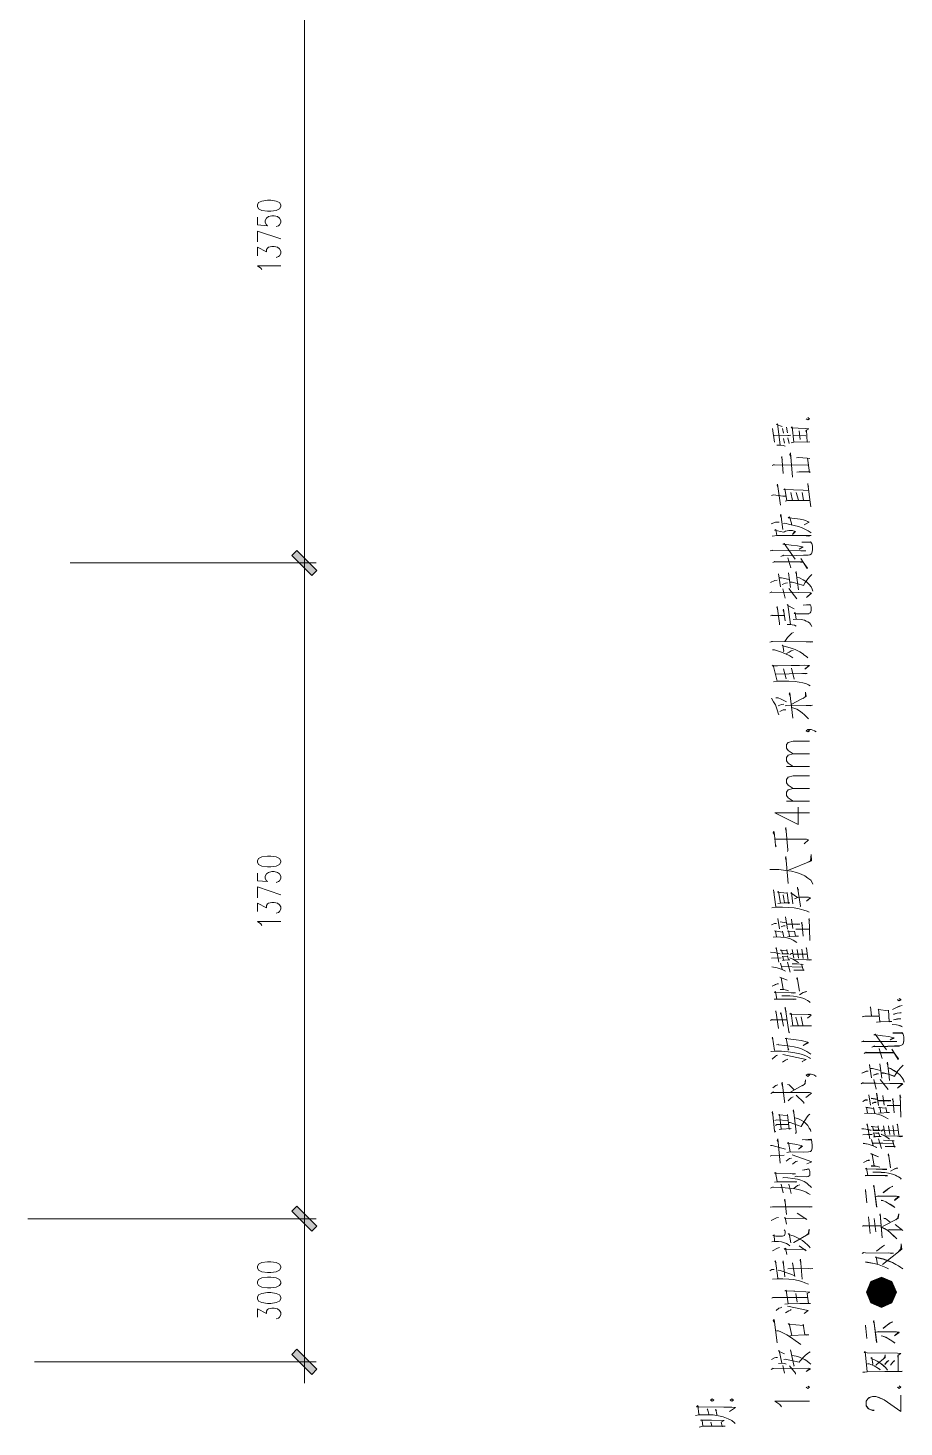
# Model space of a CAD drawing. Header units: millimetres. Extents: x 568 to 3948041, y -25191 to 63890.
# Drawn here: x 3911988 to 3930349, y 5174 to 34500 of the extents above; entities that cross this region are included whole.
import ezdxf

# ---------------------------------------------------------------- set-up
doc = ezdxf.new("R2010")
doc.units = ezdxf.units.MM

msp = doc.modelspace()

# ---------------------------------------------------------------- hatches: boundary and pattern name
h = msp.add_hatch(color=0)
h.dxf.hatch_style = 2
h.paths.add_polyline_path([(3918044, 23130), (3917938, 23024), (3917518, 23444), (3917624, 23550)])
h = msp.add_hatch(color=0)
h.dxf.hatch_style = 2
h.paths.add_polyline_path([(3917518, 23444), (3917624, 23550), (3918044, 23130), (3917938, 23024)])
h = msp.add_hatch(color=0)
h.dxf.hatch_style = 2
h.paths.add_polyline_path([(3926765, 20288), (3926763, 20291), (3926765, 20294), (3926768, 20291)])
h = msp.add_hatch(color=0)
h.dxf.hatch_style = 2
h.paths.add_polyline_path([(3918044, 9383), (3917938, 9277), (3917518, 9697), (3917624, 9803)])
h = msp.add_hatch(color=0)
h.dxf.hatch_style = 2
h.paths.add_polyline_path([(3917518, 9697), (3917624, 9803), (3918044, 9383), (3917938, 9277)])
h = msp.add_hatch(color=0)
h.dxf.hatch_style = 2
h.paths.add_polyline_path([(3929652, 8223), (3929560, 8000), (3929874, 8000)])
h = msp.add_hatch(color=0)
h.dxf.hatch_style = 2
h.paths.add_polyline_path([(3929652, 8220), (3929560, 7998), (3929874, 7998)])
h = msp.add_hatch(color=0)
h.dxf.hatch_style = 2
h.paths.add_polyline_path([(3929874, 8315), (3929652, 8223), (3929874, 8000)])
h = msp.add_hatch(color=0)
h.dxf.hatch_style = 2
h.paths.add_polyline_path([(3929874, 8312), (3929652, 8220), (3929874, 7998)])
h = msp.add_hatch(color=0)
h.dxf.hatch_style = 2
h.paths.add_polyline_path([(3930097, 8223), (3929874, 8315), (3929874, 8000)])
h = msp.add_hatch(color=0)
h.dxf.hatch_style = 2
h.paths.add_polyline_path([(3930097, 8220), (3929874, 8312), (3929874, 7998)])
h = msp.add_hatch(color=0)
h.dxf.hatch_style = 2
h.paths.add_polyline_path([(3930190, 8000), (3930097, 8223), (3929874, 8000)])
h = msp.add_hatch(color=0)
h.dxf.hatch_style = 2
h.paths.add_polyline_path([(3930190, 7998), (3930097, 8220), (3929874, 7998)])
h = msp.add_hatch(color=0)
h.dxf.hatch_style = 2
h.paths.add_polyline_path([(3929560, 8000), (3929652, 7777), (3929874, 8000)])
h = msp.add_hatch(color=0)
h.dxf.hatch_style = 2
h.paths.add_polyline_path([(3929560, 7998), (3929652, 7775), (3929874, 7998)])
h = msp.add_hatch(color=0)
h.dxf.hatch_style = 2
h.paths.add_polyline_path([(3929652, 7777), (3929874, 7685), (3929874, 8000)])
h = msp.add_hatch(color=0)
h.dxf.hatch_style = 2
h.paths.add_polyline_path([(3929652, 7775), (3929874, 7683), (3929874, 7998)])
h = msp.add_hatch(color=0)
h.dxf.hatch_style = 2
h.paths.add_polyline_path([(3929874, 7685), (3930097, 7777), (3929874, 8000)])
h = msp.add_hatch(color=0)
h.dxf.hatch_style = 2
h.paths.add_polyline_path([(3930097, 7777), (3930190, 8000), (3929874, 8000)])
h = msp.add_hatch(color=0)
h.dxf.hatch_style = 2
h.paths.add_polyline_path([(3929874, 7683), (3930097, 7775), (3929874, 7998)])
h = msp.add_hatch(color=0)
h.dxf.hatch_style = 2
h.paths.add_polyline_path([(3930097, 7775), (3930190, 7998), (3929874, 7998)])
h = msp.add_hatch(color=0)
h.dxf.hatch_style = 2
h.paths.add_polyline_path([(3917518, 6698), (3917624, 6803), (3918044, 6384), (3917938, 6278)])

# ---------------------------------------------------------------- linework, layer by layer
at = {"color": 0, "lineweight": 0}
for points in [[(3917781, 23290), (3917781, 37031)], [(3916801, 30532), (3916801, 30371), (3917008, 30354), (3916985, 30371), (3916962, 30419), (3916962, 30467), (3916985, 30516), (3917032, 30548), (3917101, 30565), (3917146, 30565), (3917216, 30548), (3917262, 30516), (3917285, 30467), (3917285, 30419), (3917262, 30371), (3917239, 30354), (3917193, 30338)], [(3916801, 30015), (3916801, 30242), (3917285, 30080)], [(3916801, 29724), (3916801, 29902), (3916985, 29806), (3916985, 29853), (3917008, 29886), (3917032, 29902), (3917101, 29918), (3917146, 29918), (3917216, 29902), (3917262, 29870), (3917285, 29822), (3917285, 29773), (3917262, 29724), (3917239, 29708), (3917193, 29692)], [(3916892, 29434), (3916870, 29466), (3916801, 29515), (3917285, 29515)], [(3927596, 26106), (3927638, 25818)], [(3927752, 25759), (3927695, 26201), (3927674, 26185), (3927794, 26146)], [(3927802, 26106), (3927823, 26007)], [(3927908, 26017), (3927887, 26131)], [(3928043, 25818), (3928007, 26136), (3927986, 26116), (3928276, 26106), (3928326, 26097), (3928354, 26097), (3928305, 26067)], [(3928301, 26309), (3928335, 26285), (3928370, 26309), (3928335, 26334)], [(3927625, 25957), (3927979, 25963), (3927943, 25957), (3927915, 25957)], [(3927823, 25898), (3927844, 25794)], [(3927943, 25789), (3927915, 25908)], [(3927986, 25804), (3928043, 25818), (3928375, 25824), (3928318, 25818), (3928305, 26067), (3928290, 26052), (3928305, 26022)], [(3928290, 25953), (3928035, 25957)], [(3928149, 26057), (3928170, 25873)], [(3927681, 25754), (3927759, 25754), (3927815, 25749), (3927858, 25734)], [(3927815, 25164), (3927787, 25521), (3927780, 25496), (3927802, 25457)], [(3928014, 25085), (3927971, 25591), (3927957, 25556), (3927986, 25481)], [(3927589, 25328), (3927625, 25353), (3927610, 25343), (3928333, 25338)], [(3928099, 25491), (3928141, 25496), (3928318, 25486), (3928375, 25477)], [(3928106, 25189), (3928149, 25194), (3928382, 25198), (3928369, 25184), (3928326, 25481)], [(3927759, 24500), (3927695, 24936), (3927688, 24916), (3927702, 24876)], [(3928397, 24460), (3928375, 24609), (3928333, 24955), (3928333, 24926), (3928347, 24882)], [(3927575, 24703), (3927617, 24713), (3927809, 24688), (3927879, 24683)], [(3927894, 24598), (3927851, 24837), (3927830, 24827), (3928234, 24812), (3928354, 24802)], [(3928014, 24598), (3927979, 24762)], [(3928135, 24604), (3928092, 24762)], [(3928241, 24604), (3928213, 24762)], [(3927858, 24584), (3927915, 24594), (3928163, 24598), (3928375, 24598)], [(3927568, 24103), (3927653, 24142), (3927681, 24142), (3927730, 24142)], [(3927809, 23984), (3927766, 24311), (3927759, 24272), (3927780, 24227)], [(3927823, 24113), (3927851, 24117), (3927957, 24093), (3928049, 24073), (3928141, 24048), (3928213, 24023), (3928283, 23989), (3928340, 23959), (3928382, 23929), (3928403, 23915)], [(3927992, 24093), (3927992, 24117), (3927950, 24252), (3927922, 24231), (3928000, 24227), (3928170, 24202), (3928241, 24187), (3928297, 24168), (3928333, 24157), (3928361, 24142), (3928255, 24088), (3928354, 24142), (3928326, 24157)], [(3927589, 23845), (3927688, 23860), (3928403, 23860), (3928347, 23850), (3928241, 23860)], [(3927681, 23864), (3927660, 23989), (3927638, 23974), (3927823, 23934), (3927844, 23939), (3927866, 23949), (3927901, 23959), (3927936, 23964), (3927971, 23968), (3928014, 23964), (3928049, 23954), (3928078, 23944), (3928014, 23884), (3928064, 23949)], [(3917781, 22837), (3917781, 23737)], [(3917781, 23737), (3917781, 22837)], [(3927546, 23538), (3927596, 23552), (3927582, 23548), (3928184, 23542), (3928290, 23542), (3928205, 23542)], [(3927766, 23423), (3927823, 23448), (3927809, 23438), (3928099, 23443), (3928241, 23448), (3928340, 23448), (3928375, 23458), (3928411, 23478), (3928425, 23517), (3928432, 23567), (3928432, 23642), (3928418, 23696), (3928390, 23731), (3928205, 23721), (3928397, 23721), (3928403, 23711)], [(3928071, 23369), (3927837, 23696), (3927809, 23681), (3927851, 23676), (3927844, 23681), (3927986, 23662), (3928120, 23646), (3928220, 23621), (3928234, 23617), (3928149, 23577), (3928220, 23617)], [(3912870, 23287), (3918031, 23287)], [(3912870, 23287), (3918031, 23287)], [(3917781, 9543), (3917781, 23284)], [(3927603, 23295), (3927645, 23319), (3927632, 23309), (3928220, 23309), (3928177, 23304), (3928234, 23304), (3928326, 23180), (3928318, 23170), (3928184, 23383)], [(3927979, 23185), (3927915, 23393)], [(3927553, 22877), (3927645, 22918), (3927688, 22922)], [(3927759, 22783), (3927717, 23056)], [(3927738, 22977), (3927780, 22977), (3927943, 22937)], [(3927971, 22773), (3927929, 23076)], [(3927971, 22883), (3928007, 22883), (3928113, 22858), (3928241, 22813), (3928276, 22873), (3928312, 22928), (3928369, 22997), (3928418, 23046)], [(3928135, 22724), (3928120, 22873), (3928106, 22977), (3928092, 23106), (3928085, 23091), (3928092, 23056)], [(3928113, 22987), (3928156, 22977), (3928234, 22932), (3928305, 22887), (3928361, 22838), (3928403, 22783), (3928425, 22739), (3928439, 22694)], [(3927540, 22659), (3927582, 22684), (3927568, 22675), (3928141, 22665), (3928375, 22659), (3928397, 22659), (3928411, 22655), (3928305, 22565), (3928403, 22655)], [(3927794, 22838), (3927866, 22863), (3927908, 22868)], [(3927858, 22545), (3927809, 22744)], [(3928106, 22536), (3927936, 22749)], [(3927738, 21990), (3927738, 22024), (3927688, 22371), (3927681, 22352), (3927702, 22308)], [(3927858, 22074), (3927823, 22318), (3927815, 22298), (3927830, 22253)], [(3927971, 21995), (3927915, 22412), (3927901, 22402), (3928049, 22327)], [(3928092, 22109), (3928071, 22248), (3928049, 22228), (3928099, 22223), (3928220, 22218), (3928305, 22218), (3928354, 22223), (3928354, 22228), (3928382, 22238), (3928397, 22263), (3928403, 22292), (3928403, 22327), (3928403, 22362), (3928397, 22387), (3928382, 22412), (3928375, 22416), (3928234, 22402), (3928382, 22406)], [(3927553, 22178), (3927589, 22193), (3927582, 22188), (3927844, 22183)], [(3927901, 21995), (3927957, 21995), (3928007, 21990), (3928056, 21980), (3928092, 21960)], [(3928028, 22099), (3928092, 22109), (3928191, 22099), (3928262, 22084), (3928297, 22069), (3928333, 22055), (3928369, 22030), (3928390, 22000), (3928418, 21955)], [(3927851, 21643), (3927908, 21727), (3928000, 21816), (3928035, 21826)], [(3927540, 21623), (3927596, 21643), (3927575, 21638), (3928439, 21633), (3928382, 21623), (3928297, 21633)], [(3927596, 21464), (3927632, 21464), (3927759, 21425), (3927851, 21385), (3927957, 21340), (3928021, 21300)], [(3927823, 21425), (3927830, 21439), (3927809, 21553), (3927794, 21563), (3927809, 21549), (3927964, 21509), (3928071, 21469), (3928163, 21425), (3928241, 21375), (3928241, 21370), (3928312, 21315), (3928333, 21296)], [(3927887, 21385), (3927943, 21419), (3927986, 21445), (3928028, 21454)], [(3927688, 20809), (3927610, 21142), (3927589, 21132), (3927695, 21132), (3927986, 21137), (3928135, 21137), (3928156, 21137), (3928262, 21142), (3928333, 21137), (3928369, 21137), (3928269, 21062), (3928347, 21132)], [(3927660, 20958), (3928220, 20968), (3928318, 20968), (3928276, 20964), (3928191, 20968)], [(3927823, 21068), (3927879, 20854)], [(3928049, 20849), (3927992, 21078)], [(3927617, 20795), (3927702, 20809), (3927787, 20805), (3927936, 20805), (3928071, 20800), (3928149, 20790), (3928226, 20774), (3928305, 20750), (3928347, 20730), (3928382, 20711)], [(3928021, 20036), (3927957, 20566), (3927943, 20542), (3927964, 20507)], [(3928000, 20323), (3928297, 20487), (3928283, 20581), (3928283, 20487), (3928234, 20448)], [(3927575, 20452), (3927617, 20378), (3927653, 20309), (3927674, 20249), (3927695, 20185), (3927709, 20140), (3927723, 20105)], [(3927660, 20458), (3927709, 20458), (3927773, 20433), (3927830, 20403), (3927887, 20378)], [(3927709, 20289), (3927780, 20319), (3927830, 20323)], [(3927858, 20294), (3927894, 20299), (3928432, 20303), (3928382, 20294), (3928297, 20299)], [(3928000, 20259), (3928106, 20219), (3928156, 20189), (3928213, 20145), (3928262, 20105), (3928297, 20071), (3928347, 20021)], [(3927745, 20170), (3927815, 20205), (3927872, 20209)], [(3928335, 19792), (3928370, 19769), (3928335, 19744), (3928301, 19769), (3928335, 19792), (3928404, 19792), (3928474, 19769), (3928508, 19744)], [(3928024, 19284), (3927920, 19356), (3927885, 19405), (3927885, 19478), (3927920, 19526), (3928024, 19551), (3928370, 19551)], [(3928024, 19017), (3927920, 19090), (3927885, 19139), (3927885, 19211), (3927920, 19260), (3928024, 19284), (3928370, 19284)], [(3928370, 19017), (3927885, 19017)], [(3928024, 18557), (3927920, 18630), (3927885, 18678), (3927885, 18750), (3927920, 18799), (3928024, 18823), (3928370, 18823)], [(3928024, 18290), (3927920, 18363), (3927885, 18412), (3927885, 18485), (3927920, 18532), (3928024, 18557), (3928370, 18557)], [(3928370, 18290), (3927885, 18290)], [(3927643, 18048), (3928128, 17806), (3928128, 18169)], [(3927643, 18048), (3928370, 18048)], [(3927653, 17335), (3927667, 17350), (3927653, 17365), (3927653, 17369), (3927625, 17652), (3927617, 17657), (3927610, 17632), (3927625, 17598)], [(3927908, 17241), (3927915, 17261), (3927915, 17270), (3927872, 17742), (3927866, 17716), (3927879, 17672)], [(3927645, 17494), (3928226, 17498), (3928305, 17494), (3928347, 17483), (3928255, 17399), (3928347, 17483), (3928326, 17489)], [(3927922, 16566), (3927872, 17131), (3927866, 17097), (3927879, 17052)], [(3927929, 16849), (3928411, 17042), (3928403, 17176), (3928390, 17042), (3928333, 17012)], [(3916801, 16785), (3916801, 16623), (3917008, 16607), (3916985, 16623), (3916962, 16672), (3916962, 16720), (3916985, 16769), (3917032, 16801), (3917101, 16817), (3917146, 16817), (3917216, 16801), (3917262, 16769), (3917285, 16720), (3917285, 16672), (3917262, 16623), (3917239, 16607), (3917193, 16591)], [(3927540, 16863), (3927603, 16863), (3927723, 16859), (3927872, 16839), (3927992, 16824), (3928099, 16799), (3928191, 16764), (3928269, 16725), (3928333, 16680), (3928397, 16635), (3928425, 16591), (3928439, 16556)], [(3916801, 16268), (3916801, 16494), (3917285, 16333)], [(3927660, 16075), (3927617, 16437), (3927617, 16417), (3927625, 16378)], [(3928170, 16085), (3928177, 16095), (3928120, 16492), (3928120, 16462), (3928135, 16427)], [(3916801, 15977), (3916801, 16155), (3916985, 16058), (3916985, 16107), (3917008, 16139), (3917032, 16155), (3917101, 16171), (3917146, 16171), (3917216, 16155), (3917262, 16123), (3917285, 16075), (3917285, 16026), (3917262, 15977), (3917239, 15961), (3917193, 15945)], [(3927702, 16145), (3927759, 16154), (3927851, 16159), (3927957, 16159), (3927929, 16149), (3927901, 16382), (3927901, 16363), (3927695, 16388), (3927717, 16398), (3927759, 16154)], [(3927844, 16159), (3927815, 16328), (3927815, 16308), (3927830, 16284)], [(3928021, 16139), (3927992, 16382), (3927979, 16372), (3928120, 16274)], [(3928056, 16249), (3928106, 16268), (3928149, 16278), (3928205, 16278), (3928283, 16284), (3928347, 16278), (3928390, 16268), (3928305, 16194), (3928382, 16268)], [(3927582, 16060), (3927667, 16070), (3927802, 16070), (3927929, 16065), (3928049, 16055), (3928149, 16035), (3928248, 16011), (3928318, 15986), (3928361, 15966)], [(3927738, 15619), (3927702, 15837)], [(3927908, 15613), (3927866, 15866)], [(3916892, 15686), (3916870, 15719), (3916801, 15768), (3917285, 15768)], [(3927575, 15698), (3927632, 15728), (3927674, 15728)], [(3927674, 15455), (3927653, 15569), (3927638, 15574), (3927802, 15550), (3927802, 15569), (3927830, 15440)], [(3927752, 15762), (3927879, 15743)], [(3927773, 15658), (3927823, 15678), (3927858, 15678)], [(3927901, 15713), (3928163, 15713), (3928120, 15708), (3928078, 15713)], [(3927908, 15450), (3928135, 15465), (3928078, 15465), (3928056, 15569), (3928056, 15554), (3927908, 15569), (3927929, 15574), (3927950, 15460)], [(3927992, 15817), (3927992, 15813), (3928021, 15623)], [(3928085, 15609), (3928106, 15613), (3928375, 15609)], [(3928234, 15460), (3928205, 15758), (3928198, 15738), (3928220, 15688)], [(3928375, 15371), (3928361, 15832), (3928354, 15817), (3928369, 15782)], [(3927610, 15445), (3927674, 15450), (3927766, 15445), (3927858, 15435), (3927957, 15411), (3928028, 15376), (3928106, 15331)], [(3927553, 15128), (3927638, 15118), (3927752, 15093)], [(3927575, 14999), (3927773, 15009)], [(3927723, 14915), (3927667, 15227), (3927660, 15212), (3927681, 15168)], [(3927787, 15093), (3927936, 15093), (3927908, 15098), (3927894, 15183), (3927894, 15158), (3927752, 15172), (3927780, 15172), (3927802, 15098)], [(3927802, 14954), (3927844, 14959), (3927957, 14964), (3927929, 14964), (3927908, 15048), (3927908, 15028), (3927794, 15038), (3927809, 15034), (3927823, 14959)], [(3927957, 15078), (3927992, 15098), (3928014, 15098)], [(3927957, 15009), (3928035, 14974), (3928106, 14930), (3928135, 14905)], [(3928043, 14999), (3928007, 15187)], [(3928043, 15088), (3928318, 15083)], [(3928056, 14974), (3928411, 14969), (3928375, 14959), (3928305, 14969)], [(3928141, 15003), (3928113, 15183)], [(3928205, 15193), (3928234, 14994)], [(3928333, 14989), (3928305, 15222), (3928297, 15212), (3928312, 15183)], [(3927582, 14820), (3927688, 14801), (3927794, 14766), (3927866, 14731)], [(3927794, 14771), (3927759, 14895)], [(3927787, 14825), (3928213, 14815)], [(3927908, 14915), (3927964, 14711)], [(3928043, 14751), (3928255, 14751), (3928241, 14741), (3928198, 14875), (3928234, 14870), (3928113, 14880), (3928007, 14885)], [(3927589, 14418), (3927660, 14453), (3927688, 14463), (3927717, 14463), (3927645, 14453)], [(3927815, 14349), (3927773, 14587), (3927745, 14602), (3927901, 14538)], [(3928156, 14310), (3928113, 14597), (3928106, 14577), (3928120, 14542)], [(3927625, 14141), (3927667, 14146), (3928092, 14141), (3928043, 14136), (3927957, 14146)], [(3927681, 14146), (3927653, 14300), (3927632, 14285), (3928078, 14275), (3928035, 14269), (3927986, 14275)], [(3927752, 14344), (3927830, 14344), (3927887, 14334), (3927929, 14320)], [(3927787, 14216), (3927943, 14216), (3927957, 14210), (3928035, 14206), (3928113, 14195), (3928170, 14181), (3928226, 14165), (3928276, 14141), (3928326, 14116), (3928361, 14096), (3928382, 14071)], [(3928156, 14235), (3928234, 14279), (3928276, 14295), (3928312, 14300), (3928241, 14285)], [(3930211, 14133), (3930245, 14109), (3930280, 14133), (3930245, 14157)], [(3930211, 14130), (3930245, 14106), (3930280, 14130), (3930245, 14155)], [(3927717, 13526), (3927660, 13898), (3927653, 13883), (3927667, 13858)], [(3927823, 13575), (3927766, 13863), (3927759, 13843), (3927780, 13818)], [(3927936, 13437), (3927950, 13451), (3927936, 13461), (3927858, 13977), (3927858, 13943), (3927879, 13878)], [(3928021, 13586), (3927986, 13848), (3927957, 13828), (3927992, 13828), (3928340, 13824), (3928382, 13824), (3928403, 13808), (3928326, 13744)], [(3929478, 13776), (3929527, 13786), (3929825, 13786)], [(3929478, 13774), (3929527, 13784), (3929825, 13784)], [(3929669, 13792), (3929648, 13985), (3929640, 13970), (3929655, 13941)], [(3929669, 13789), (3929648, 13982), (3929640, 13967), (3929655, 13937)], [(3929775, 13662), (3929789, 13662), (3929853, 13668), (3930094, 13678), (3930037, 13672), (3930023, 13915), (3930023, 13901), (3929804, 13925), (3929817, 13935), (3929839, 13672)], [(3929776, 13660), (3929789, 13660), (3929853, 13665), (3930094, 13675), (3930038, 13670), (3930023, 13913), (3930023, 13898), (3929804, 13923), (3929817, 13933), (3929839, 13670)], [(3930108, 13925), (3930193, 13970), (3930250, 13995), (3930285, 14005), (3930313, 14010)], [(3930108, 13923), (3930193, 13967), (3930250, 13992), (3930285, 14002), (3930313, 14007)], [(3930130, 13827), (3930207, 13851), (3930264, 13856), (3930292, 13861)], [(3930130, 13824), (3930207, 13849), (3930264, 13853), (3930292, 13858)], [(3927553, 13694), (3927582, 13719), (3927589, 13710), (3927894, 13710)], [(3927971, 13575), (3928021, 13586), (3928156, 13586), (3928234, 13586), (3928411, 13586), (3928375, 13586), (3928305, 13586)], [(3928085, 13764), (3928128, 13590)], [(3928226, 13596), (3928191, 13774)], [(3930101, 13613), (3930193, 13608), (3930228, 13598), (3930285, 13583), (3930313, 13568)], [(3930101, 13610), (3930193, 13605), (3930228, 13596), (3930285, 13580), (3930313, 13566)], [(3930130, 13712), (3930215, 13727), (3930257, 13732), (3930285, 13732)], [(3930130, 13710), (3930215, 13725), (3930257, 13729), (3930285, 13729)], [(3927638, 13065), (3927596, 13343), (3927589, 13333), (3927603, 13308)], [(3927674, 13184), (3927709, 13198), (3927717, 13188), (3927851, 13174), (3927957, 13159), (3928049, 13144), (3928135, 13124), (3928198, 13099), (3928255, 13074), (3928312, 13045), (3928354, 13020), (3928397, 12990)], [(3927915, 13074), (3927936, 13094), (3927922, 13099), (3927879, 13327), (3927858, 13318), (3927979, 13302), (3928092, 13288), (3928191, 13273), (3928276, 13253), (3928326, 13238), (3928347, 13229), (3928234, 13169), (3928333, 13233), (3928318, 13243)], [(3929456, 13251), (3929506, 13266), (3929491, 13261), (3930094, 13256), (3930200, 13256), (3930115, 13256)], [(3929456, 13248), (3929506, 13263), (3929491, 13258), (3930094, 13253), (3930200, 13253), (3930115, 13253)], [(3929676, 13137), (3929732, 13162), (3929719, 13152), (3930009, 13156), (3930151, 13162), (3930250, 13162), (3930285, 13172), (3930321, 13191), (3930335, 13231), (3930342, 13281), (3930342, 13355), (3930328, 13409), (3930300, 13444), (3930115, 13435), (3930307, 13435), (3930313, 13425)], [(3929676, 13134), (3929733, 13159), (3929719, 13149), (3930009, 13154), (3930151, 13159), (3930250, 13159), (3930285, 13169), (3930321, 13189), (3930335, 13229), (3930342, 13278), (3930342, 13352), (3930328, 13407), (3930300, 13441), (3930115, 13431), (3930307, 13431), (3930313, 13422)], [(3929981, 13082), (3929747, 13409), (3929719, 13395), (3929761, 13390), (3929754, 13395), (3929896, 13375), (3930030, 13360), (3930130, 13335), (3930143, 13330), (3930058, 13291), (3930130, 13330)], [(3929981, 13080), (3929747, 13407), (3929719, 13392), (3929761, 13387), (3929754, 13392), (3929896, 13372), (3930030, 13358), (3930130, 13333), (3930143, 13327), (3930059, 13288), (3930130, 13327)], [(3927561, 13045), (3927568, 13045), (3927645, 13055), (3927780, 13050), (3927922, 13039), (3928021, 13025), (3928135, 13005), (3928220, 12980), (3928305, 12945), (3928369, 12911), (3928390, 12896)], [(3927589, 12886), (3927653, 12951), (3927674, 12960), (3927695, 12966)], [(3928220, 12831), (3928213, 12837), (3928297, 12881), (3927809, 12980)], [(3929513, 13008), (3929555, 13033), (3929542, 13023), (3930130, 13023), (3930087, 13018), (3930143, 13018), (3930236, 12894), (3930228, 12884), (3930094, 13097)], [(3929513, 13005), (3929555, 13030), (3929542, 13020), (3930130, 13020), (3930087, 13015), (3930143, 13015), (3930236, 12891), (3930228, 12881), (3930094, 13095)], [(3929889, 12899), (3929825, 13107)], [(3929889, 12896), (3929825, 13105)], [(3927802, 12821), (3927866, 12866), (3927915, 12886)], [(3929463, 12591), (3929555, 12631), (3929598, 12636)], [(3929463, 12589), (3929555, 12628), (3929598, 12633)], [(3929669, 12497), (3929627, 12770)], [(3929669, 12495), (3929627, 12767)], [(3929648, 12691), (3929690, 12691), (3929853, 12650)], [(3929648, 12688), (3929690, 12688), (3929853, 12648)], [(3929881, 12487), (3929839, 12789)], [(3929881, 12485), (3929839, 12787)], [(3929881, 12597), (3929917, 12597), (3930023, 12571), (3930151, 12527), (3930186, 12587), (3930222, 12641), (3930279, 12710), (3930328, 12760)], [(3929881, 12593), (3929917, 12593), (3930023, 12569), (3930151, 12524), (3930186, 12584), (3930222, 12638), (3930279, 12707), (3930328, 12758)], [(3930045, 12438), (3930030, 12587), (3930016, 12691), (3930002, 12819), (3929995, 12805), (3930002, 12770)], [(3930045, 12435), (3930030, 12584), (3930016, 12688), (3930002, 12817), (3929995, 12802), (3930002, 12767)], [(3930023, 12701), (3930066, 12691), (3930143, 12646), (3930215, 12601), (3930271, 12552), (3930313, 12497), (3930335, 12452), (3930349, 12408)], [(3930023, 12698), (3930066, 12688), (3930143, 12643), (3930215, 12599), (3930271, 12549), (3930313, 12495), (3930335, 12450), (3930349, 12405)], [(3927603, 12282), (3927660, 12331), (3927702, 12347)], [(3927837, 11974), (3927851, 11989), (3927844, 12004), (3927794, 12400), (3927787, 12371), (3927802, 12312)], [(3927908, 12351), (3927943, 12347), (3928049, 12242)], [(3927957, 12188), (3928276, 12366), (3928283, 12455), (3928269, 12371), (3928220, 12326)], [(3928335, 12573), (3928370, 12549), (3928335, 12525), (3928301, 12549), (3928335, 12573), (3928404, 12573), (3928474, 12549), (3928508, 12525)], [(3929449, 12373), (3929491, 12398), (3929478, 12388), (3930051, 12378), (3930285, 12373), (3930307, 12373), (3930321, 12368), (3930215, 12279), (3930313, 12368)], [(3929450, 12370), (3929491, 12395), (3929478, 12385), (3930051, 12375), (3930285, 12370), (3930307, 12370), (3930321, 12366), (3930215, 12276), (3930313, 12366)], [(3929704, 12552), (3929775, 12577), (3929817, 12581)], [(3929704, 12549), (3929776, 12574), (3929817, 12579)], [(3929768, 12259), (3929719, 12457)], [(3929768, 12256), (3929719, 12454)], [(3930016, 12249), (3929846, 12462)], [(3930016, 12246), (3929846, 12460)], [(3927561, 12163), (3927617, 12202), (3927610, 12188), (3928269, 12188), (3928318, 12188), (3928369, 12188), (3928397, 12178), (3928411, 12173), (3928290, 12084)], [(3927922, 12014), (3927986, 12074), (3928028, 12094)], [(3928248, 11955), (3928248, 11974), (3928092, 12133)], [(3929485, 12001), (3929542, 12030), (3929584, 12030)], [(3929485, 11999), (3929542, 12028), (3929584, 12028)], [(3929648, 11922), (3929612, 12140)], [(3929648, 11919), (3929612, 12138)], [(3929662, 12065), (3929789, 12046)], [(3929662, 12063), (3929789, 12043)], [(3929817, 11917), (3929775, 12170)], [(3929817, 11914), (3929776, 12167)], [(3929902, 12120), (3929902, 12115), (3929931, 11926)], [(3929902, 12118), (3929902, 12113), (3929931, 11924)], [(3930143, 11763), (3930115, 12061), (3930108, 12041), (3930130, 11991)], [(3930143, 11761), (3930115, 12058), (3930108, 12038), (3930130, 11989)], [(3930285, 11673), (3930271, 12135), (3930264, 12120), (3930279, 12085)], [(3930285, 11671), (3930271, 12132), (3930264, 12118), (3930279, 12083)], [(3927638, 11354), (3927653, 11370), (3927638, 11384), (3927596, 11786), (3927589, 11766), (3927603, 11717)], [(3927943, 11558), (3927964, 11558), (3928191, 11474), (3928213, 11508), (3928269, 11602), (3928318, 11676), (3928347, 11711), (3928375, 11731)], [(3928078, 11329), (3928092, 11349), (3928092, 11364), (3928035, 11825), (3928028, 11800), (3928043, 11761)], [(3929520, 11748), (3929584, 11753), (3929676, 11748), (3929768, 11738), (3929868, 11714), (3929938, 11679), (3930016, 11634)], [(3929520, 11746), (3929584, 11750), (3929676, 11746), (3929768, 11736), (3929868, 11711), (3929938, 11676), (3930016, 11632)], [(3929584, 11758), (3929563, 11872), (3929548, 11877), (3929712, 11852), (3929712, 11872), (3929740, 11743)], [(3929584, 11755), (3929563, 11869), (3929548, 11875), (3929712, 11850), (3929712, 11869), (3929740, 11740)], [(3929683, 11961), (3929732, 11981), (3929768, 11981)], [(3929683, 11959), (3929733, 11979), (3929768, 11979)], [(3929811, 12016), (3930073, 12016), (3930030, 12011), (3929988, 12016)], [(3929811, 12013), (3930073, 12013), (3930030, 12008), (3929988, 12013)], [(3929817, 11753), (3930045, 11768), (3929988, 11768), (3929966, 11872), (3929966, 11857), (3929817, 11872), (3929839, 11877), (3929860, 11763)], [(3929817, 11750), (3930045, 11765), (3929988, 11765), (3929966, 11869), (3929966, 11855), (3929817, 11869), (3929839, 11875), (3929860, 11761)], [(3929995, 11912), (3930016, 11917), (3930285, 11912)], [(3929995, 11909), (3930016, 11914), (3930285, 11909)], [(3927645, 11602), (3927674, 11612), (3927922, 11597)], [(3927653, 11498), (3927681, 11513), (3927936, 11513)], [(3927730, 11409), (3927780, 11419), (3927986, 11429), (3927943, 11419), (3927908, 11727), (3927908, 11706), (3927717, 11721), (3927738, 11727), (3927773, 11423)], [(3928064, 11652), (3928141, 11632), (3928191, 11607), (3928241, 11578), (3928283, 11543), (3928333, 11493), (3928361, 11439), (3928390, 11404), (3928397, 11370)], [(3929634, 11218), (3929577, 11530), (3929570, 11515), (3929591, 11471)], [(3929634, 11215), (3929577, 11528), (3929570, 11512), (3929591, 11468)], [(3929697, 11396), (3929846, 11396), (3929817, 11401), (3929804, 11485), (3929804, 11461), (3929662, 11475), (3929690, 11475), (3929712, 11401)], [(3929697, 11393), (3929846, 11393), (3929817, 11398), (3929804, 11483), (3929804, 11458), (3929662, 11473), (3929690, 11473), (3929712, 11398)], [(3929953, 11302), (3929917, 11490)], [(3929953, 11299), (3929917, 11487)], [(3930051, 11306), (3930023, 11485)], [(3930051, 11304), (3930023, 11483)], [(3930115, 11495), (3930143, 11297)], [(3930115, 11493), (3930143, 11294)], [(3930243, 11292), (3930215, 11525), (3930207, 11515), (3930222, 11485)], [(3930243, 11289), (3930215, 11522), (3930207, 11512), (3930222, 11483)], [(3927752, 10705), (3927702, 11215), (3927688, 11186), (3927709, 11151)], [(3928213, 11191), (3928340, 11201), (3928397, 11211), (3928411, 11196), (3928425, 11086), (3928425, 11017), (3928411, 10968), (3928390, 10952), (3928347, 10943), (3928248, 10938), (3927964, 10943), (3927894, 10928), (3927964, 10943), (3927929, 11141), (3927901, 11121), (3927964, 11117), (3928064, 11101), (3928191, 11072), (3928220, 11062), (3928141, 11002)], [(3928283, 11196), (3928403, 11196)], [(3929463, 11431), (3929548, 11421), (3929662, 11396)], [(3929463, 11428), (3929548, 11418), (3929662, 11393)], [(3929485, 11302), (3929683, 11312)], [(3929485, 11299), (3929683, 11309)], [(3929704, 11074), (3929669, 11198)], [(3929704, 11071), (3929669, 11195)], [(3929712, 11257), (3929754, 11262), (3929868, 11267), (3929839, 11267), (3929817, 11351), (3929817, 11332), (3929704, 11341), (3929719, 11337), (3929732, 11262)], [(3929712, 11255), (3929754, 11259), (3929868, 11265), (3929839, 11265), (3929817, 11349), (3929817, 11329), (3929704, 11339), (3929719, 11334), (3929733, 11259)], [(3929817, 11218), (3929874, 11014)], [(3929817, 11215), (3929874, 11012)], [(3929868, 11381), (3929902, 11401), (3929924, 11401)], [(3929868, 11379), (3929902, 11398), (3929924, 11398)], [(3929868, 11312), (3929945, 11277), (3930016, 11232), (3930045, 11208)], [(3929868, 11309), (3929945, 11275), (3930016, 11230), (3930045, 11205)], [(3929953, 11053), (3930165, 11053), (3930151, 11044), (3930108, 11178), (3930143, 11173), (3930023, 11183), (3929917, 11188)], [(3929953, 11051), (3930165, 11051), (3930151, 11041), (3930108, 11175), (3930143, 11170), (3930023, 11180), (3929917, 11185)], [(3929953, 11391), (3930228, 11386)], [(3929953, 11388), (3930228, 11383)], [(3929966, 11277), (3930321, 11272), (3930285, 11262), (3930215, 11272)], [(3929966, 11275), (3930321, 11269), (3930285, 11259), (3930215, 11269)], [(3927546, 10854), (3927575, 10864), (3927837, 10873)], [(3927553, 11072), (3927589, 11072), (3927866, 11002)], [(3928312, 10690), (3928418, 10734), (3928007, 10878)], [(3928156, 11012), (3928205, 11066)], [(3929491, 11123), (3929598, 11104), (3929704, 11069), (3929775, 11034)], [(3929491, 11120), (3929598, 11101), (3929704, 11066), (3929776, 11031)], [(3929725, 10652), (3929683, 10890), (3929655, 10905), (3929811, 10841)], [(3929725, 10649), (3929683, 10888), (3929655, 10902), (3929811, 10838)], [(3929697, 11128), (3930122, 11118)], [(3929697, 11126), (3930122, 11116)], [(3930066, 10613), (3930023, 10900), (3930016, 10880), (3930030, 10845)], [(3930066, 10610), (3930023, 10898), (3930016, 10878), (3930030, 10843)], [(3927879, 10750), (3927950, 10803), (3927992, 10813)], [(3928014, 10685), (3928085, 10740), (3928120, 10750)], [(3928064, 10422), (3928092, 10432), (3928113, 10427), (3928312, 10422), (3928340, 10427), (3928361, 10437), (3928375, 10446), (3928375, 10466), (3928375, 10531), (3928369, 10556), (3928354, 10585), (3928220, 10556), (3928361, 10576)], [(3929499, 10721), (3929570, 10756), (3929598, 10766), (3929627, 10766), (3929555, 10756)], [(3929499, 10719), (3929570, 10753), (3929598, 10763), (3929627, 10763), (3929555, 10753)], [(3929591, 10449), (3929563, 10602), (3929542, 10588), (3929988, 10578), (3929945, 10573), (3929896, 10578)], [(3929591, 10446), (3929563, 10600), (3929542, 10585), (3929988, 10575), (3929945, 10570), (3929896, 10575)], [(3929662, 10647), (3929740, 10647), (3929796, 10637), (3929839, 10623)], [(3929662, 10645), (3929740, 10645), (3929796, 10635), (3929839, 10620)], [(3930066, 10538), (3930143, 10582), (3930186, 10598), (3930222, 10602), (3930151, 10588)], [(3930066, 10535), (3930143, 10580), (3930186, 10595), (3930222, 10600), (3930151, 10585)], [(3927632, 10308), (3927681, 10313), (3928035, 10313), (3928106, 10313), (3928078, 10308), (3928007, 10313)], [(3927688, 10318), (3927653, 10511), (3927638, 10497), (3927674, 10497), (3927971, 10487), (3928078, 10481), (3928043, 10477), (3928007, 10481)], [(3927815, 10085), (3927773, 10268)], [(3927809, 10397), (3927830, 10407), (3927915, 10397), (3928021, 10382), (3928120, 10367), (3928184, 10348), (3928255, 10318), (3928312, 10283), (3928347, 10253), (3928390, 10218), (3928411, 10193)], [(3927986, 10070), (3927936, 10268), (3927936, 10253), (3927943, 10248)], [(3929534, 10444), (3929577, 10449), (3930002, 10444), (3929953, 10439), (3929868, 10449)], [(3929534, 10441), (3929577, 10446), (3930002, 10441), (3929953, 10437), (3929868, 10446)], [(3929697, 10518), (3929853, 10518), (3929868, 10513), (3929945, 10508), (3930023, 10498), (3930079, 10484), (3930136, 10468), (3930186, 10444), (3930236, 10419), (3930271, 10399), (3930292, 10374)], [(3929697, 10516), (3929853, 10516), (3929868, 10510), (3929945, 10506), (3930023, 10496), (3930080, 10481), (3930136, 10466), (3930186, 10441), (3930236, 10416), (3930271, 10396), (3930292, 10372)], [(3917781, 9090), (3917781, 9990)], [(3917781, 9990), (3917781, 9090)], [(3927553, 10184), (3927596, 10203), (3927617, 10199), (3927759, 10193), (3927858, 10189), (3927929, 10184), (3928000, 10174), (3928064, 10169), (3928128, 10154), (3928184, 10139), (3928248, 10120), (3928297, 10099), (3928340, 10070), (3928382, 10050)], [(3928043, 10174), (3928120, 10234), (3928163, 10253)], [(3929570, 9874), (3929542, 10151), (3929542, 10127), (3929548, 10082)], [(3929570, 9871), (3929542, 10149), (3929542, 10124), (3929548, 10079)], [(3929775, 9789), (3929719, 10245), (3929712, 10225), (3929725, 10191)], [(3929776, 9786), (3929719, 10243), (3929712, 10223), (3929725, 10188)], [(3929768, 10007), (3929817, 10017), (3930136, 10013), (3930193, 10013), (3930236, 10007), (3930250, 10003), (3930151, 9928), (3930236, 10003), (3930207, 10007)], [(3929768, 10005), (3929817, 10015), (3930136, 10010), (3930193, 10010), (3930236, 10005), (3930250, 10000), (3930151, 9925), (3930236, 10000), (3930207, 10005)], [(3929910, 10087), (3929995, 10151), (3930045, 10191), (3930087, 10211), (3930115, 10221)], [(3929910, 10084), (3929995, 10149), (3930045, 10188), (3930087, 10208), (3930115, 10218)], [(3927546, 9782), (3927596, 9787), (3928425, 9787), (3928369, 9782), (3928297, 9787)], [(3927887, 9628), (3927851, 9951), (3927844, 9931), (3927858, 9891)], [(3929868, 9928), (3929902, 9923), (3929966, 9898), (3930058, 9844), (3930115, 9809), (3930158, 9779)], [(3929868, 9925), (3929902, 9921), (3929966, 9896), (3930059, 9841), (3930115, 9807), (3930158, 9776)], [(3911988, 9540), (3918031, 9540)], [(3911988, 9540), (3918031, 9540)], [(3917781, 6544), (3917781, 9537)], [(3927568, 9500), (3927638, 9539), (3927674, 9559), (3927717, 9569)], [(3927887, 9425), (3927858, 9564), (3927844, 9554), (3928283, 9544), (3928312, 9524), (3928113, 9658)], [(3929470, 9387), (3929506, 9397), (3929874, 9393)], [(3929471, 9385), (3929506, 9395), (3929874, 9390)], [(3929640, 9234), (3929605, 9581)], [(3929640, 9231), (3929605, 9578)], [(3929761, 9268), (3929725, 9546)], [(3929761, 9266), (3929725, 9544)], [(3929889, 9144), (3929846, 9640), (3929839, 9625), (3929853, 9601)], [(3929889, 9142), (3929846, 9638), (3929839, 9623), (3929853, 9598)], [(3929896, 9377), (3930228, 9546), (3930243, 9640), (3930215, 9546), (3930179, 9521)], [(3929896, 9375), (3930228, 9544), (3930243, 9638), (3930215, 9544), (3930179, 9519)], [(3929924, 9551), (3929959, 9546), (3930066, 9462)], [(3929924, 9548), (3929959, 9544), (3930066, 9459)], [(3930002, 9303), (3930037, 9313), (3930300, 9308), (3930321, 9293), (3930165, 9422)], [(3930002, 9301), (3930038, 9311), (3930300, 9305), (3930321, 9291), (3930165, 9419)], [(3927638, 9068), (3927625, 9202), (3927603, 9192), (3927660, 9177), (3927709, 9177), (3927752, 9177), (3927802, 9177), (3927823, 9182), (3927844, 9192), (3927851, 9212), (3927858, 9237), (3927858, 9271), (3927851, 9291), (3927837, 9306)], [(3927979, 9038), (3927943, 9232), (3927922, 9216), (3927979, 9197), (3928049, 9172), (3928106, 9147), (3928156, 9122), (3928220, 9083), (3928276, 9038), (3928326, 8994), (3928361, 8959), (3928382, 8929)], [(3928043, 9033), (3928043, 9043), (3928354, 9226), (3928361, 9321), (3928340, 9226), (3928312, 9202)], [(3929881, 9362), (3929938, 9333), (3930009, 9293), (3930023, 9283), (3930051, 9258), (3930087, 9224), (3930136, 9179), (3930172, 9150), (3930200, 9120)], [(3929881, 9360), (3929938, 9330), (3930009, 9291), (3930023, 9281), (3930051, 9256), (3930087, 9221), (3930136, 9176), (3930172, 9146), (3930200, 9117)], [(3927582, 9058), (3927645, 9063), (3927717, 9063), (3927780, 9053), (3927844, 9038), (3927887, 9018), (3927922, 8998), (3927957, 8974)], [(3927596, 8865), (3927695, 8924), (3927738, 8934)], [(3927894, 8790), (3927866, 8924), (3927837, 8904), (3927894, 8900), (3928269, 8894), (3928297, 8869), (3928149, 8974)], [(3929470, 8817), (3929506, 8832), (3929542, 8827), (3930130, 8822), (3930094, 8817), (3930016, 8827)], [(3929471, 8814), (3929506, 8830), (3929542, 8824), (3930130, 8819), (3930094, 8814), (3930016, 8824)], [(3929775, 8862), (3929782, 8871), (3929896, 8961), (3929938, 8985)], [(3929776, 8859), (3929782, 8869), (3929896, 8958), (3929938, 8983)], [(3929896, 8584), (3930300, 8901), (3930292, 9016), (3930292, 9010), (3930285, 8906), (3930236, 8852)], [(3929896, 8581), (3930300, 8899), (3930292, 9013), (3930292, 9008), (3930285, 8903), (3930236, 8849)], [(3927702, 8294), (3927653, 8661), (3927645, 8651), (3927667, 8617)], [(3927709, 8463), (3927752, 8458), (3927979, 8378), (3928064, 8344), (3928064, 8329), (3928014, 8617), (3928014, 8602), (3928028, 8552)], [(3927851, 8324), (3927815, 8656), (3927809, 8631), (3927823, 8587)], [(3928213, 8274), (3928177, 8691), (3928170, 8671), (3928184, 8607)], [(3929542, 8634), (3929584, 8628), (3929725, 8604), (3929825, 8574), (3929896, 8549), (3929966, 8520), (3930023, 8490)], [(3929542, 8631), (3929584, 8626), (3929725, 8601), (3929825, 8571), (3929896, 8546), (3929966, 8517), (3930023, 8487)], [(3929796, 8584), (3929768, 8742), (3929754, 8728), (3929817, 8718), (3929910, 8698), (3929966, 8678), (3930045, 8648), (3930108, 8624), (3930179, 8584), (3930236, 8554), (3930285, 8520), (3930321, 8495)], [(3929796, 8581), (3929768, 8740), (3929754, 8725), (3929817, 8715), (3929910, 8695), (3929966, 8675), (3930045, 8646), (3930108, 8621), (3930179, 8581), (3930236, 8552), (3930285, 8517), (3930321, 8492)], [(3927540, 8448), (3927582, 8473), (3927625, 8478)], [(3927596, 8274), (3927688, 8284), (3927809, 8280), (3927936, 8274), (3928035, 8264), (3928128, 8245), (3928205, 8225), (3928269, 8200), (3928347, 8166)], [(3927915, 8488), (3928439, 8498), (3928397, 8492), (3928354, 8498)], [(3927851, 7749), (3927922, 7754), (3928163, 7764), (3928318, 7764), (3928390, 7764), (3928347, 7764), (3928318, 7976), (3928375, 8002), (3928290, 8011), (3928064, 8021), (3928043, 8021), (3927851, 8031), (3927879, 8041), (3927922, 7758)], [(3928085, 7976), (3928113, 7793)], [(3916801, 7475), (3916801, 7653), (3916985, 7556), (3916985, 7604), (3917008, 7637), (3917032, 7653), (3917101, 7669), (3917146, 7669), (3917216, 7653), (3917262, 7620), (3917285, 7572), (3917285, 7524), (3917262, 7475), (3917239, 7459), (3917193, 7443)], [(3927582, 7878), (3927617, 7892), (3927596, 7888), (3928326, 7888)], [(3927667, 7619), (3927723, 7664), (3927759, 7674), (3927787, 7689)], [(3927866, 7565), (3927936, 7609), (3927971, 7625), (3927986, 7635)], [(3928255, 7556), (3928340, 7615), (3927908, 7709)], [(3927688, 6940), (3927625, 7431), (3927610, 7407), (3927632, 7367)], [(3927943, 7079), (3928000, 7094), (3928269, 7104), (3928354, 7104), (3928297, 7099), (3928269, 7104), (3928234, 7332), (3928241, 7303), (3927922, 7332), (3927943, 7342), (3928000, 7094)], [(3929775, 6947), (3929719, 7404), (3929712, 7384), (3929725, 7349)], [(3929776, 6945), (3929719, 7401), (3929712, 7381), (3929725, 7347)], [(3929910, 7245), (3929995, 7309), (3930045, 7349), (3930087, 7369), (3930115, 7379)], [(3929910, 7243), (3929995, 7306), (3930045, 7347), (3930087, 7366), (3930115, 7376)], [(3927674, 7189), (3927717, 7189), (3927766, 7173), (3927894, 7104), (3927992, 7044), (3928071, 6990), (3928135, 6940), (3928184, 6905)], [(3929570, 7031), (3929542, 7309), (3929542, 7284), (3929548, 7240)], [(3929570, 7029), (3929542, 7306), (3929542, 7282), (3929548, 7237)], [(3929768, 7166), (3929817, 7176), (3930136, 7170), (3930193, 7170), (3930236, 7166), (3930250, 7160), (3930151, 7086), (3930236, 7160), (3930207, 7166)], [(3929768, 7163), (3929817, 7173), (3930136, 7168), (3930193, 7168), (3930236, 7163), (3930250, 7158), (3930151, 7084), (3930236, 7158), (3930207, 7163)], [(3929868, 7086), (3929902, 7081), (3929966, 7056), (3930058, 7002), (3930115, 6968), (3930158, 6937)], [(3929868, 7084), (3929902, 7078), (3929966, 7054), (3930059, 6999), (3930115, 6964), (3930158, 6935)], [(3917781, 6990), (3917781, 6091)], [(3927787, 6514), (3927730, 6777), (3927717, 6767), (3927844, 6707)], [(3927830, 6593), (3927858, 6598), (3928149, 6534), (3928170, 6563), (3928198, 6593), (3928234, 6632), (3928276, 6677), (3928318, 6707), (3928347, 6732), (3928382, 6752)], [(3928043, 6449), (3928049, 6464), (3928043, 6474), (3927971, 6791), (3927979, 6767), (3927986, 6742)], [(3929577, 6337), (3929534, 6754), (3929513, 6739), (3929577, 6729), (3930215, 6724), (3930285, 6719), (3930228, 6684)], [(3929577, 6335), (3929534, 6751), (3929513, 6737), (3929577, 6727), (3930215, 6721), (3930285, 6717), (3930228, 6682)], [(3912127, 6541), (3918031, 6541)], [(3927575, 6588), (3927632, 6623), (3927660, 6632), (3927695, 6632)], [(3927717, 6509), (3927787, 6514), (3927837, 6504), (3927866, 6499), (3927879, 6489)], [(3927844, 6306), (3927809, 6464)], [(3928078, 6281), (3928078, 6306), (3927950, 6454)], [(3928007, 6673), (3928092, 6663), (3928156, 6642), (3928213, 6613), (3928269, 6588), (3928318, 6558), (3928361, 6518), (3928397, 6489)], [(3929485, 6322), (3929577, 6332), (3930307, 6342), (3930228, 6337), (3930228, 6689), (3930222, 6664), (3930228, 6615)], [(3929485, 6319), (3929577, 6329), (3930307, 6340), (3930228, 6335), (3930228, 6686), (3930222, 6662), (3930228, 6613)], [(3929584, 6501), (3929619, 6501), (3929725, 6456), (3929811, 6401), (3929846, 6377)], [(3929584, 6498), (3929619, 6498), (3929725, 6454), (3929811, 6399), (3929846, 6374)], [(3929690, 6476), (3929697, 6496), (3929676, 6635), (3929655, 6620), (3929789, 6556), (3929860, 6506), (3929917, 6462), (3929966, 6417), (3930002, 6367)], [(3929690, 6474), (3929697, 6493), (3929676, 6632), (3929655, 6617), (3929789, 6553), (3929860, 6503), (3929917, 6458), (3929966, 6414), (3930002, 6364)], [(3929768, 6466), (3929768, 6481), (3929953, 6635), (3929953, 6689), (3929938, 6635), (3929924, 6610)], [(3929768, 6464), (3929768, 6478), (3929953, 6632), (3929953, 6686), (3929938, 6632), (3929924, 6607)], [(3929945, 6491), (3929995, 6546), (3930030, 6570)], [(3929945, 6488), (3929995, 6543), (3930030, 6568)], [(3930066, 6471), (3930115, 6536), (3930151, 6566)], [(3930066, 6468), (3930115, 6533), (3930151, 6563)], [(3927568, 6379), (3927610, 6410), (3927603, 6395), (3928340, 6405), (3928369, 6400), (3928390, 6395), (3928297, 6335), (3928369, 6395)], [(3928301, 6008), (3928335, 5984), (3928370, 6008), (3928335, 6032)], [(3930211, 6010), (3930245, 5986), (3930280, 6010), (3930245, 6035)], [(3930211, 6007), (3930245, 5984), (3930280, 6007), (3930245, 6031)], [(3926054, 5437), (3926047, 5442), (3926025, 5626), (3925997, 5596), (3926047, 5596), (3926571, 5591), (3926670, 5591), (3926741, 5591), (3926819, 5581), (3926692, 5497)], [(3927781, 5596), (3927747, 5645), (3927643, 5718), (3928370, 5718)], [(3929726, 5525), (3929691, 5525), (3929622, 5550), (3929588, 5574), (3929553, 5623), (3929553, 5719), (3929588, 5768), (3929622, 5792), (3929691, 5816), (3929760, 5816), (3929830, 5792), (3929934, 5744), (3930280, 5501), (3930280, 5841)], [(3929726, 5523), (3929691, 5523), (3929622, 5548), (3929588, 5571), (3929553, 5620), (3929553, 5717), (3929588, 5766), (3929622, 5789), (3929691, 5813), (3929760, 5813), (3929830, 5789), (3929934, 5741), (3930280, 5499), (3930280, 5838)], [(3925976, 5418), (3926054, 5432), (3926217, 5432), (3926351, 5427), (3926458, 5412), (3926557, 5387), (3926663, 5348), (3926741, 5308), (3926797, 5263), (3926812, 5249)], [(3926054, 5174), (3926132, 5189), (3926599, 5194), (3926543, 5184), (3926535, 5194), (3926514, 5279), (3926578, 5308), (3926550, 5314), (3926316, 5318), (3926082, 5318), (3926111, 5328), (3926117, 5308), (3926132, 5194)], [(3926259, 5437), (3926259, 5447), (3926231, 5556), (3926224, 5541), (3926231, 5526)], [(3926436, 5427), (3926429, 5437), (3926408, 5551), (3926401, 5532), (3926422, 5512)], [(3926323, 5199), (3926302, 5273), (3926302, 5269)]]:
    msp.add_lwpolyline(points, dxfattribs=at)
for points in [[(3916801, 30758), (3916823, 30710), (3916892, 30677), (3917008, 30661), (3917077, 30661), (3917193, 30677), (3917262, 30710), (3917285, 30758), (3917285, 30790), (3917262, 30839), (3917193, 30872), (3917077, 30888), (3917008, 30888), (3916892, 30872), (3916823, 30839), (3916801, 30790)], [(3918044, 23130), (3917938, 23024), (3917518, 23444), (3917624, 23550)], [(3917518, 23444), (3917624, 23550), (3918044, 23130), (3917938, 23024)], [(3916801, 17011), (3916823, 16963), (3916892, 16930), (3917008, 16914), (3917077, 16914), (3917193, 16930), (3917262, 16963), (3917285, 17011), (3917285, 17043), (3917262, 17092), (3917193, 17124), (3917077, 17141), (3917008, 17141), (3916892, 17124), (3916823, 17092), (3916801, 17043)], [(3918044, 9383), (3917938, 9277), (3917518, 9697), (3917624, 9803)], [(3917518, 9697), (3917624, 9803), (3918044, 9383), (3917938, 9277)], [(3916801, 8509), (3916823, 8460), (3916892, 8428), (3917008, 8412), (3917077, 8412), (3917193, 8428), (3917262, 8460), (3917285, 8509), (3917285, 8541), (3917262, 8590), (3917193, 8621), (3917077, 8638), (3917008, 8638), (3916892, 8621), (3916823, 8590), (3916801, 8541)], [(3916801, 8185), (3916823, 8138), (3916892, 8105), (3917008, 8089), (3917077, 8089), (3917193, 8105), (3917262, 8138), (3917285, 8185), (3917285, 8218), (3917262, 8267), (3917193, 8299), (3917077, 8315), (3917008, 8315), (3916892, 8299), (3916823, 8267), (3916801, 8218)], [(3929652, 8223), (3929560, 8000), (3929874, 8000)], [(3929652, 8220), (3929560, 7998), (3929874, 7998)], [(3929874, 8315), (3929652, 8223), (3929874, 8000)], [(3929874, 8312), (3929652, 8220), (3929874, 7998)], [(3930097, 8223), (3929874, 8315), (3929874, 8000)], [(3930097, 8220), (3929874, 8312), (3929874, 7998)], [(3930190, 8000), (3930097, 8223), (3929874, 8000)], [(3930190, 7998), (3930097, 8220), (3929874, 7998)], [(3916801, 7862), (3916823, 7814), (3916892, 7782), (3917008, 7766), (3917077, 7766), (3917193, 7782), (3917262, 7814), (3917285, 7862), (3917285, 7895), (3917262, 7943), (3917193, 7976), (3917077, 7992), (3917008, 7992), (3916892, 7976), (3916823, 7943), (3916801, 7895)], [(3929560, 8000), (3929652, 7777), (3929874, 8000)], [(3929560, 7998), (3929652, 7775), (3929874, 7998)], [(3929652, 7777), (3929874, 7685), (3929874, 8000)], [(3929652, 7775), (3929874, 7683), (3929874, 7998)], [(3929874, 7685), (3930097, 7777), (3929874, 8000)], [(3930097, 7777), (3930190, 8000), (3929874, 8000)], [(3929874, 7683), (3930097, 7775), (3929874, 7998)], [(3930097, 7775), (3930190, 7998), (3929874, 7998)], [(3917518, 6698), (3917624, 6803), (3918044, 6384), (3917938, 6278)], [(3926294, 5739), (3926328, 5715), (3926363, 5739), (3926328, 5763)], [(3926708, 5739), (3926743, 5715), (3926778, 5739), (3926743, 5763)]]:
    msp.add_lwpolyline(points, close=True, dxfattribs=at)

doc.saveas('drawing.dxf')
